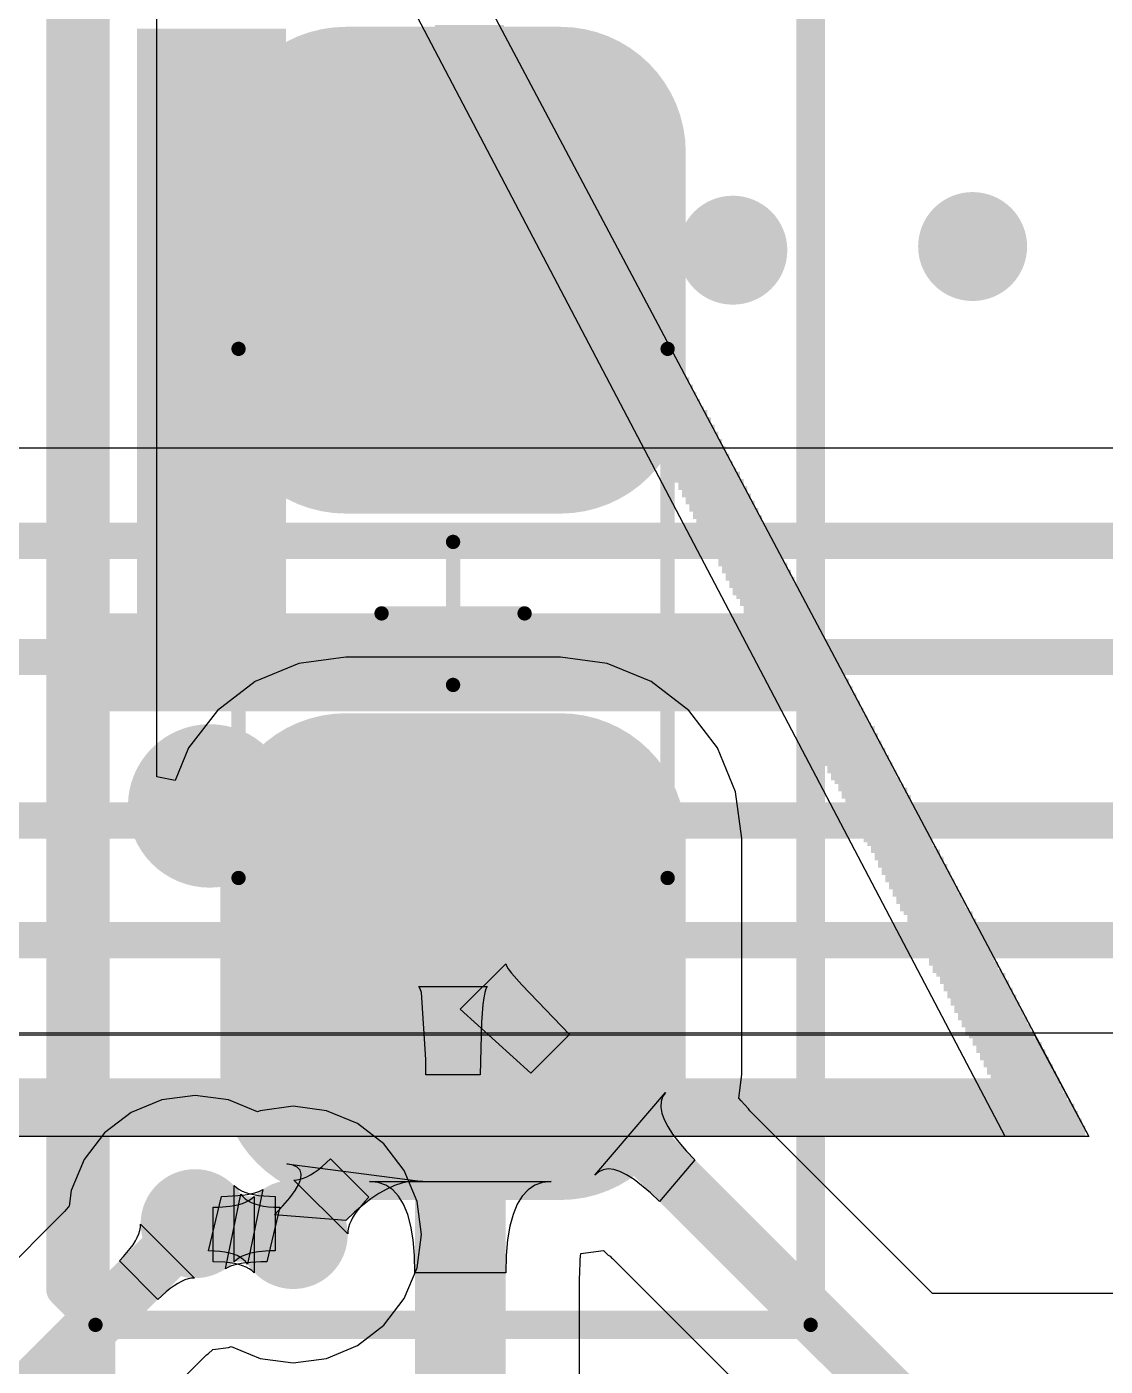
# Model space of a CAD drawing. Extents: x 8 to 204, y 9 to 177.
# Drawn here: x 62.7 to 70.24, y 28.85 to 38.21 of the extents above; entities that cross this region are included whole.
import ezdxf

# ---------------------------------------------------------------- set-up
doc = ezdxf.new("R2010")
doc.units = 0
doc.layers.get('0').update_dxf_attribs({"linetype": 'CONTINUOUS'})
for name, color, linetype in [('BOTTOMLAYER', 5, 'CONTINUOUS'), ('BOTTOMOVERLAY', 54, 'CONTINUOUS'), ('MECHANICAL13', 56, 'CONTINUOUS'), ('MECHANICAL15', 56, 'CONTINUOUS'), ('MULTILAYER', 9, 'CONTINUOUS'), ('TOPLAYER', 1, 'CONTINUOUS'), ('TOPOVERLAY', 2, 'CONTINUOUS'), ('TOPPASTE', 8, 'CONTINUOUS'), ('TOPSOLDER', 216, 'CONTINUOUS'), ('VIAHOLELAYER', 16, 'CONTINUOUS')]:
    doc.layers.add(name, color=color, linetype=linetype)

# ---------------------------------------------------------------- blocks, each defined once
blk = doc.blocks.new('CASE_B_212')
at = {"layer": 'MECHANICAL13', "const_width": 0.1}
for points in [[(-1.85, 1.5), (1.85, 1.5)], [(-1.85, 1.5), (-1.85, -1.5)], [(1.85, 1.5), (1.85, -1.5)], [(-1.85, -1.5), (1.85, -1.5)]]:
    blk.add_lwpolyline(points, dxfattribs=at)
at = {"layer": 'MECHANICAL13', "const_width": 0.05}
for points in [[(-1.875, 1.5, 1), (-1.825, 1.5, 1)], [(-1.875, 1.5, 1), (-1.825, 1.5, 1)], [(1.825, 1.5, 1), (1.875, 1.5, 1)], [(1.825, 1.5, 1), (1.875, 1.5, 1)], [(-1.875, -1.5, 1), (-1.825, -1.5, 1)], [(-1.875, -1.5, 1), (-1.825, -1.5, 1)], [(1.825, -1.5, 1), (1.875, -1.5, 1)], [(1.825, -1.5, 1), (1.875, -1.5, 1)]]:
    blk.add_lwpolyline(points, format="xyb", close=True, dxfattribs=at)
at = {"layer": 'MECHANICAL13'}
blk.add_solid([(-1.85, -1.5), (-1.3524, -1.5), (-1.85, 1.5), (-1.3524, 1.5)], dxfattribs=at)
at = {"layer": 'MECHANICAL15', "const_width": 0.1}
for points in [[(-4.975, 2.5), (4.975, 2.5)], [(-4.975, 2.5), (-4.975, -2.5)], [(0, 0.5), (0, -0.5)], [(-0.5, 0), (0.5, 0)], [(-4.975, -2.5), (4.975, -2.5)]]:
    blk.add_lwpolyline(points, dxfattribs=at)
at = {"layer": 'MECHANICAL15', "const_width": 0.05}
for points in [[(-5, 2.5, 1), (-4.95, 2.5, 1)], [(-5, 2.5, 1), (-4.95, 2.5, 1)], [(-0.025, 0.5, 1), (0.025, 0.5, 1)], [(-0.525, 0, 1), (-0.475, 0, 1)], [(0.475, 0, 1), (0.525, 0, 1)], [(-0.025, -0.5, 1), (0.025, -0.5, 1)], [(-5, -2.5, 1), (-4.95, -2.5, 1)], [(-5, -2.5, 1), (-4.95, -2.5, 1)]]:
    blk.add_lwpolyline(points, format="xyb", close=True, dxfattribs=at)
at = {"layer": 'TOPLAYER', "const_width": 0.75}
for points in [[(-3.6, 0.75, 1), (-2.85, 0.75, 1)], [(-1.95, 0.75, 1), (-1.2, 0.75, 1)], [(1.2, 0.75, 1), (1.95, 0.75, 1)], [(2.85, 0.75, 1), (3.6, 0.75, 1)], [(-3.6, -0.75, 1), (-2.85, -0.75, 1)], [(-1.95, -0.75, 1), (-1.2, -0.75, 1)], [(1.2, -0.75, 1), (1.95, -0.75, 1)], [(2.85, -0.75, 1), (3.6, -0.75, 1)]]:
    blk.add_lwpolyline(points, format="xyb", close=True, dxfattribs=at)
at = {"layer": 'TOPLAYER'}
for points in [[(-1.575, -1.5), (-1.575, 1.5), (-3.225, -1.5), (-3.225, 1.5)], [(3.225, -1.5), (3.225, 1.5), (1.575, -1.5), (1.575, 1.5)], [(-0.825, -0.75), (-0.825, 0.75), (-3.975, -0.75), (-3.975, 0.75)], [(3.975, -0.75), (3.975, 0.75), (0.825, -0.75), (0.825, 0.75)]]:
    blk.add_solid(points, dxfattribs=at)
at = {"layer": 'TOPOVERLAY', "const_width": 0.2}
for points in [[(-4.975, 2.5), (-4.975, -2.5)], [(-4.975, 2.5), (4.975, 2.5)], [(-4.975, -2.5), (4.975, -2.5)]]:
    blk.add_lwpolyline(points, dxfattribs=at)
at = {"layer": 'TOPOVERLAY', "const_width": 0.1}
for points in [[(-5.025, 2.5, 1), (-4.925, 2.5, 1)], [(-5.025, 2.5, 1), (-4.925, 2.5, 1)], [(-5.025, -2.5, 1), (-4.925, -2.5, 1)], [(-5.025, -2.5, 1), (-4.925, -2.5, 1)]]:
    blk.add_lwpolyline(points, format="xyb", close=True, dxfattribs=at)
at = {"layer": 'TOPOVERLAY'}
blk.add_solid([(-0.6858, -2.5), (0, -2.5), (-0.6858, 2.5), (0, 2.5)], dxfattribs=at)
at = {"layer": 'TOPPASTE', "const_width": 0.75}
for points in [[(-3.6, 0.75, 1), (-2.85, 0.75, 1)], [(-1.95, 0.75, 1), (-1.2, 0.75, 1)], [(1.2, 0.75, 1), (1.95, 0.75, 1)], [(2.85, 0.75, 1), (3.6, 0.75, 1)], [(-3.6, -0.75, 1), (-2.85, -0.75, 1)], [(-1.95, -0.75, 1), (-1.2, -0.75, 1)], [(1.2, -0.75, 1), (1.95, -0.75, 1)], [(2.85, -0.75, 1), (3.6, -0.75, 1)]]:
    blk.add_lwpolyline(points, format="xyb", close=True, dxfattribs=at)
at = {"layer": 'TOPPASTE'}
for points in [[(-1.575, -1.5), (-1.575, 1.5), (-3.225, -1.5), (-3.225, 1.5)], [(3.225, -1.5), (3.225, 1.5), (1.575, -1.5), (1.575, 1.5)], [(-0.825, -0.75), (-0.825, 0.75), (-3.975, -0.75), (-3.975, 0.75)], [(3.975, -0.75), (3.975, 0.75), (0.825, -0.75), (0.825, 0.75)]]:
    blk.add_solid(points, dxfattribs=at)
at = {"layer": 'TOPSOLDER', "const_width": 0.877}
for points in [[(-3.6635, 0.75, 1), (-2.7865, 0.75, 1)], [(-2.0135, 0.75, 1), (-1.1365, 0.75, 1)], [(1.1365, 0.75, 1), (2.0135, 0.75, 1)], [(2.7865, 0.75, 1), (3.6635, 0.75, 1)], [(-3.6635, -0.75, 1), (-2.7865, -0.75, 1)], [(-2.0135, -0.75, 1), (-1.1365, -0.75, 1)], [(1.1365, -0.75, 1), (2.0135, -0.75, 1)], [(2.7865, -0.75, 1), (3.6635, -0.75, 1)]]:
    blk.add_lwpolyline(points, format="xyb", close=True, dxfattribs=at)
at = {"layer": 'TOPSOLDER'}
for points in [[(-1.575, -1.627), (-1.575, 1.627), (-3.225, -1.627), (-3.225, 1.627)], [(3.225, -1.627), (3.225, 1.627), (1.575, -1.627), (1.575, 1.627)], [(-0.698, -0.75), (-0.698, 0.75), (-4.102, -0.75), (-4.102, 0.75)], [(4.102, -0.75), (4.102, 0.75), (0.698, -0.75), (0.698, 0.75)]]:
    blk.add_solid(points, dxfattribs=at)
blk = doc.blocks.new('LEIA_DOCUMENTACAO_B_224')
at = {"layer": 'BOTTOMOVERLAY'}
for p, q in [((-0.0254, -7.5184), (-6.1976, 4.1148)), ((-6.1976, 4.1148), (-5.6134, 4.1148)), ((-5.8166, 3.4036), (-6.1976, 4.1148)), ((-6.1976, 4.1148), (6.1468, 4.1148)), ((-5.6134, 4.1148), (-0.0254, -6.5278)), ((5.7658, 3.4036), (-5.8166, 3.4036))]:
    blk.add_line(p, q, dxfattribs=at)
for points, const_width in [([(0.2032, 1.8034, 1), (-0.3048, 1.8034, 1)], 0.635), ([(-0.4636, 1.8034, 1), (-0.1461, 1.8034, 1)], 0.3175), ([(0.0445, 1.8034, 1), (0.3619, 1.8034, 1)], 0.3175)]:
    blk.add_lwpolyline(points, format="xyb", close=True, dxfattribs=dict(at, const_width=const_width))
for points in [[(-6.1722, 4.0894), (5.9944, 4.0894), (-6.1722, 4.1148), (5.9944, 4.1148)], [(-6.1722, 4.064), (5.969, 4.064), (-6.1722, 4.0894), (5.969, 4.0894)], [(-6.1722, 4.0386), (5.969, 4.0386), (-6.1722, 4.064), (5.969, 4.064)], [(-6.1468, 4.0132), (5.9436, 4.0132), (-6.1468, 4.0386), (5.9436, 4.0386)], [(-6.1468, 3.9878), (5.9436, 3.9878), (-6.1468, 4.0132), (5.9436, 4.0132)], [(-6.1214, 3.9624), (5.9182, 3.9624), (-6.1214, 3.9878), (5.9182, 3.9878)], [(-6.1214, 3.937), (5.9182, 3.937), (-6.1214, 3.9624), (5.9182, 3.9624)], [(-6.096, 3.9116), (5.8928, 3.9116), (-6.096, 3.937), (5.8928, 3.937)], [(-6.096, 3.8862), (5.8928, 3.8862), (-6.096, 3.9116), (5.8928, 3.9116)], [(-6.0706, 3.8608), (5.8674, 3.8608), (-6.0706, 3.8862), (5.8674, 3.8862)], [(-6.0452, 3.8354), (5.8674, 3.8354), (-6.0452, 3.8608), (5.8674, 3.8608)], [(-6.0452, 3.81), (5.842, 3.81), (-6.0452, 3.8354), (5.842, 3.8354)], [(-6.0198, 3.7846), (5.842, 3.7846), (-6.0198, 3.81), (5.842, 3.81)], [(-6.0198, 3.7592), (5.8166, 3.7592), (-6.0198, 3.7846), (5.8166, 3.7846)], [(-5.9944, 3.7338), (5.8166, 3.7338), (-5.9944, 3.7592), (5.8166, 3.7592)], [(-5.9944, 3.7084), (5.7912, 3.7084), (-5.9944, 3.7338), (5.7912, 3.7338)], [(-5.969, 3.683), (-5.5118, 3.683), (-5.969, 3.7084), (-5.5118, 3.7084)], [(-5.969, 3.6576), (-5.4864, 3.6576), (-5.969, 3.683), (-5.4864, 3.683)], [(-5.9436, 3.6322), (-5.4864, 3.6322), (-5.9436, 3.6576), (-5.4864, 3.6576)], [(-5.9436, 3.6068), (-5.461, 3.6068), (-5.9436, 3.6322), (-5.461, 3.6322)], [(-5.9182, 3.5814), (-5.461, 3.5814), (-5.9182, 3.6068), (-5.461, 3.6068)], [(-5.9182, 3.556), (-5.4356, 3.556), (-5.9182, 3.5814), (-5.4356, 3.5814)], [(-5.8928, 3.5306), (-5.4356, 3.5306), (-5.8928, 3.556), (-5.4356, 3.556)], [(-5.8928, 3.5052), (-5.4102, 3.5052), (-5.8928, 3.5306), (-5.4102, 3.5306)], [(-5.8674, 3.4798), (-5.4102, 3.4798), (-5.8674, 3.5052), (-5.4102, 3.5052)], [(-5.8674, 3.4544), (-5.3848, 3.4544), (-5.8674, 3.4798), (-5.3848, 3.4798)], [(-5.842, 3.429), (-5.3848, 3.429), (-5.842, 3.4544), (-5.3848, 3.4544)], [(-5.8166, 3.4036), (-5.3594, 3.4036), (-5.8166, 3.429), (-5.3594, 3.429)], [(-5.8166, 3.3782), (-5.334, 3.3782), (-5.8166, 3.4036), (-5.334, 3.4036)], [(-5.7912, 3.3528), (-5.334, 3.3528), (-5.7912, 3.3782), (-5.334, 3.3782)], [(-5.7912, 3.3274), (-5.3086, 3.3274), (-5.7912, 3.3528), (-5.3086, 3.3528)], [(-5.7658, 3.302), (-5.3086, 3.302), (-5.7658, 3.3274), (-5.3086, 3.3274)], [(-5.7658, 3.2766), (-5.2832, 3.2766), (-5.7658, 3.302), (-5.2832, 3.302)], [(-5.7404, 3.2512), (-5.2832, 3.2512), (-5.7404, 3.2766), (-5.2832, 3.2766)], [(-5.7404, 3.2258), (-5.2578, 3.2258), (-5.7404, 3.2512), (-5.2578, 3.2512)], [(-5.715, 3.2004), (-5.2578, 3.2004), (-5.715, 3.2258), (-5.2578, 3.2258)], [(-5.715, 3.175), (-5.2324, 3.175), (-5.715, 3.2004), (-5.2324, 3.2004)], [(-5.6896, 3.1496), (-5.2324, 3.1496), (-5.6896, 3.175), (-5.2324, 3.175)], [(-5.6896, 3.1242), (-5.207, 3.1242), (-5.6896, 3.1496), (-5.207, 3.1496)], [(-5.6642, 3.0988), (-5.207, 3.0988), (-5.6642, 3.1242), (-5.207, 3.1242)], [(-5.6642, 3.0734), (-5.1816, 3.0734), (-5.6642, 3.0988), (-5.1816, 3.0988)], [(-5.6388, 3.048), (-5.1816, 3.048), (-5.6388, 3.0734), (-5.1816, 3.0734)], [(-5.6388, 3.0226), (-5.1562, 3.0226), (-5.6388, 3.048), (-5.1562, 3.048)], [(-5.6134, 2.9972), (-5.1562, 2.9972), (-5.6134, 3.0226), (-5.1562, 3.0226)], [(-5.6134, 2.9718), (-5.1308, 2.9718), (-5.6134, 2.9972), (-5.1308, 2.9972)], [(-5.588, 2.9464), (-5.1054, 2.9464), (-5.588, 2.9718), (-5.1054, 2.9718)], [(-5.5626, 2.921), (-5.1054, 2.921), (-5.5626, 2.9464), (-5.1054, 2.9464)], [(-5.5626, 2.8956), (-5.08, 2.8956), (-5.5626, 2.921), (-5.08, 2.921)], [(-5.5372, 2.8702), (-5.08, 2.8702), (-5.5372, 2.8956), (-5.08, 2.8956)], [(-5.5372, 2.8448), (-5.0546, 2.8448), (-5.5372, 2.8702), (-5.0546, 2.8702)], [(-5.5118, 2.8194), (-5.0546, 2.8194), (-5.5118, 2.8448), (-5.0546, 2.8448)], [(-5.5118, 2.794), (-5.0292, 2.794), (-5.5118, 2.8194), (-5.0292, 2.8194)], [(-5.4864, 2.7686), (-5.0292, 2.7686), (-5.4864, 2.794), (-5.0292, 2.794)], [(-5.4864, 2.7432), (-5.0038, 2.7432), (-5.4864, 2.7686), (-5.0038, 2.7686)], [(-5.461, 2.7178), (-5.0038, 2.7178), (-5.461, 2.7432), (-5.0038, 2.7432)], [(-5.461, 2.6924), (-4.9784, 2.6924), (-5.461, 2.7178), (-4.9784, 2.7178)], [(-5.4356, 2.667), (-4.9784, 2.667), (-5.4356, 2.6924), (-4.9784, 2.6924)], [(-5.4356, 2.6416), (-4.953, 2.6416), (-5.4356, 2.667), (-4.953, 2.667)], [(-5.4102, 2.6162), (-4.953, 2.6162), (-5.4102, 2.6416), (-4.953, 2.6416)], [(-5.4102, 2.5908), (-4.9276, 2.5908), (-5.4102, 2.6162), (-4.9276, 2.6162)], [(-5.3848, 2.5654), (-4.9276, 2.5654), (-5.3848, 2.5908), (-4.9276, 2.5908)], [(-5.3848, 2.54), (-4.9022, 2.54), (-5.3848, 2.5654), (-4.9022, 2.5654)], [(-5.3594, 2.5146), (-4.8768, 2.5146), (-5.3594, 2.54), (-4.8768, 2.54)], [(-5.334, 2.4892), (-4.8768, 2.4892), (-5.334, 2.5146), (-4.8768, 2.5146)], [(-5.334, 2.4638), (-4.8514, 2.4638), (-5.334, 2.4892), (-4.8514, 2.4892)], [(-5.3086, 2.4384), (-4.8514, 2.4384), (-5.3086, 2.4638), (-4.8514, 2.4638)], [(-5.3086, 2.413), (-4.826, 2.413), (-5.3086, 2.4384), (-4.826, 2.4384)], [(-5.2832, 2.3876), (-4.826, 2.3876), (-5.2832, 2.413), (-4.826, 2.413)], [(-5.2832, 2.3622), (-4.8006, 2.3622), (-5.2832, 2.3876), (-4.8006, 2.3876)], [(-5.2578, 2.3368), (-4.8006, 2.3368), (-5.2578, 2.3622), (-4.8006, 2.3622)], [(-5.2578, 2.3114), (-4.7752, 2.3114), (-5.2578, 2.3368), (-4.7752, 2.3368)], [(-5.2324, 2.286), (-4.7752, 2.286), (-5.2324, 2.3114), (-4.7752, 2.3114)], [(-5.2324, 2.2606), (-4.7498, 2.2606), (-5.2324, 2.286), (-4.7498, 2.286)], [(-5.207, 2.2352), (-4.7498, 2.2352), (-5.207, 2.2606), (-4.7498, 2.2606)], [(-5.207, 2.2098), (-4.7244, 2.2098), (-5.207, 2.2352), (-4.7244, 2.2352)], [(-5.1816, 2.1844), (-4.7244, 2.1844), (-5.1816, 2.2098), (-4.7244, 2.2098)], [(-5.1816, 2.159), (-4.699, 2.159), (-5.1816, 2.1844), (-4.699, 2.1844)], [(-5.1562, 2.1336), (-4.699, 2.1336), (-5.1562, 2.159), (-4.699, 2.159)], [(-5.1562, 2.1082), (-4.6736, 2.1082), (-5.1562, 2.1336), (-4.6736, 2.1336)], [(-5.1308, 2.0828), (-4.6736, 2.0828), (-5.1308, 2.1082), (-4.6736, 2.1082)], [(-5.1054, 2.0574), (-4.6482, 2.0574), (-5.1054, 2.0828), (-4.6482, 2.0828)], [(-5.1054, 2.032), (-4.6228, 2.032), (-5.1054, 2.0574), (-4.6228, 2.0574)], [(-5.08, 2.0066), (-4.6228, 2.0066), (-5.08, 2.032), (-4.6228, 2.032)], [(-5.08, 1.9812), (-4.5974, 1.9812), (-5.08, 2.0066), (-4.5974, 2.0066)], [(-5.0546, 1.9558), (-4.5974, 1.9558), (-5.0546, 1.9812), (-4.5974, 1.9812)], [(-5.0546, 1.9304), (-4.572, 1.9304), (-5.0546, 1.9558), (-4.572, 1.9558)], [(-5.0292, 1.905), (-4.572, 1.905), (-5.0292, 1.9304), (-4.572, 1.9304)], [(-5.0292, 1.8796), (-4.5466, 1.8796), (-5.0292, 1.905), (-4.5466, 1.905)], [(-5.0038, 1.8542), (-4.5466, 1.8542), (-5.0038, 1.8796), (-4.5466, 1.8796)], [(-5.0038, 1.8288), (-4.5212, 1.8288), (-5.0038, 1.8542), (-4.5212, 1.8542)], [(-4.9784, 1.8034), (-4.5212, 1.8034), (-4.9784, 1.8288), (-4.5212, 1.8288)], [(-4.9784, 1.778), (-4.4958, 1.778), (-4.9784, 1.8034), (-4.4958, 1.8034)], [(-4.953, 1.7526), (-4.4958, 1.7526), (-4.953, 1.778), (-4.4958, 1.778)], [(-4.953, 1.7272), (-4.4704, 1.7272), (-4.953, 1.7526), (-4.4704, 1.7526)], [(-4.9276, 1.7018), (-4.4704, 1.7018), (-4.9276, 1.7272), (-4.4704, 1.7272)], [(-4.9276, 1.6764), (-4.445, 1.6764), (-4.9276, 1.7018), (-4.445, 1.7018)], [(-4.9022, 1.651), (-4.445, 1.651), (-4.9022, 1.6764), (-4.445, 1.6764)], [(-4.8768, 1.6256), (-4.4196, 1.6256), (-4.8768, 1.651), (-4.4196, 1.651)], [(-4.8768, 1.6002), (-4.3942, 1.6002), (-4.8768, 1.6256), (-4.3942, 1.6256)], [(-4.8514, 1.5748), (-4.3942, 1.5748), (-4.8514, 1.6002), (-4.3942, 1.6002)], [(-4.8514, 1.5494), (-4.3688, 1.5494), (-4.8514, 1.5748), (-4.3688, 1.5748)], [(-4.826, 1.524), (-4.3688, 1.524), (-4.826, 1.5494), (-4.3688, 1.5494)], [(-4.826, 1.4986), (-4.3434, 1.4986), (-4.826, 1.524), (-4.3434, 1.524)], [(-4.8006, 1.4732), (-4.3434, 1.4732), (-4.8006, 1.4986), (-4.3434, 1.4986)], [(-4.8006, 1.4478), (-4.318, 1.4478), (-4.8006, 1.4732), (-4.318, 1.4732)], [(-4.7752, 1.4224), (-4.318, 1.4224), (-4.7752, 1.4478), (-4.318, 1.4478)], [(-4.7752, 1.397), (-4.2926, 1.397), (-4.7752, 1.4224), (-4.2926, 1.4224)], [(-4.7498, 1.3716), (-4.2926, 1.3716), (-4.7498, 1.397), (-4.2926, 1.397)], [(-4.7498, 1.3462), (-4.2672, 1.3462), (-4.7498, 1.3716), (-4.2672, 1.3716)], [(-4.7244, 1.3208), (-4.2672, 1.3208), (-4.7244, 1.3462), (-4.2672, 1.3462)], [(-4.7244, 1.2954), (-4.2418, 1.2954), (-4.7244, 1.3208), (-4.2418, 1.3208)], [(-4.699, 1.27), (-4.2418, 1.27), (-4.699, 1.2954), (-4.2418, 1.2954)], [(-4.699, 1.2446), (-4.2164, 1.2446), (-4.699, 1.27), (-4.2164, 1.27)], [(-4.6736, 1.2192), (-4.2164, 1.2192), (-4.6736, 1.2446), (-4.2164, 1.2446)], [(-4.6482, 1.1938), (-4.191, 1.1938), (-4.6482, 1.2192), (-4.191, 1.2192)], [(-4.6482, 1.1684), (-4.1656, 1.1684), (-4.6482, 1.1938), (-4.1656, 1.1938)], [(-4.6228, 1.143), (-4.1656, 1.143), (-4.6228, 1.1684), (-4.1656, 1.1684)], [(-4.6228, 1.1176), (-4.1402, 1.1176), (-4.6228, 1.143), (-4.1402, 1.143)], [(-4.5974, 1.0922), (-4.1402, 1.0922), (-4.5974, 1.1176), (-4.1402, 1.1176)], [(-4.5974, 1.0668), (-4.1148, 1.0668), (-4.5974, 1.0922), (-4.1148, 1.0922)], [(-4.572, 1.0414), (-4.1148, 1.0414), (-4.572, 1.0668), (-4.1148, 1.0668)], [(-4.572, 1.016), (-4.0894, 1.016), (-4.572, 1.0414), (-4.0894, 1.0414)], [(-4.5466, 0.9906), (-4.0894, 0.9906), (-4.5466, 1.016), (-4.0894, 1.016)], [(-4.5466, 0.9652), (-4.064, 0.9652), (-4.5466, 0.9906), (-4.064, 0.9906)], [(-4.5212, 0.9398), (-4.064, 0.9398), (-4.5212, 0.9652), (-4.064, 0.9652)], [(-4.5212, 0.9144), (-4.0386, 0.9144), (-4.5212, 0.9398), (-4.0386, 0.9398)], [(-4.4958, 0.889), (-4.0386, 0.889), (-4.4958, 0.9144), (-4.0386, 0.9144)], [(-4.4958, 0.8636), (-4.0132, 0.8636), (-4.4958, 0.889), (-4.0132, 0.889)], [(-4.4704, 0.8382), (-4.0132, 0.8382), (-4.4704, 0.8636), (-4.0132, 0.8636)], [(-4.4704, 0.8128), (-3.9878, 0.8128), (-4.4704, 0.8382), (-3.9878, 0.8382)], [(-4.445, 0.7874), (-3.9878, 0.7874), (-4.445, 0.8128), (-3.9878, 0.8128)], [(-4.445, 0.762), (-3.9624, 0.762), (-4.445, 0.7874), (-3.9624, 0.7874)], [(-4.4196, 0.7366), (-3.937, 0.7366), (-4.4196, 0.762), (-3.937, 0.762)], [(-4.3942, 0.7112), (-3.937, 0.7112), (-4.3942, 0.7366), (-3.937, 0.7366)], [(-4.3942, 0.6858), (-3.9116, 0.6858), (-4.3942, 0.7112), (-3.9116, 0.7112)], [(-4.3688, 0.6604), (-3.9116, 0.6604), (-4.3688, 0.6858), (-3.9116, 0.6858)], [(-4.3688, 0.635), (-3.8862, 0.635), (-4.3688, 0.6604), (-3.8862, 0.6604)], [(-4.3434, 0.6096), (-3.8862, 0.6096), (-4.3434, 0.635), (-3.8862, 0.635)], [(-4.3434, 0.5842), (-3.8608, 0.5842), (-4.3434, 0.6096), (-3.8608, 0.6096)], [(-4.318, 0.5588), (-3.8608, 0.5588), (-4.318, 0.5842), (-3.8608, 0.5842)], [(-0.5842, -3.6322), (0.4572, -3.6322), (-0.5842, 0.635), (0.4572, 0.635)], [(-4.318, 0.5334), (-3.8354, 0.5334), (-4.318, 0.5588), (-3.8354, 0.5588)], [(-4.2926, 0.508), (-3.8354, 0.508), (-4.2926, 0.5334), (-3.8354, 0.5334)], [(-4.2926, 0.4826), (-3.81, 0.4826), (-4.2926, 0.508), (-3.81, 0.508)], [(-4.2672, 0.4572), (-3.81, 0.4572), (-4.2672, 0.4826), (-3.81, 0.4826)], [(-4.2672, 0.4318), (-3.7846, 0.4318), (-4.2672, 0.4572), (-3.7846, 0.4572)], [(-4.2418, 0.4064), (-3.7846, 0.4064), (-4.2418, 0.4318), (-3.7846, 0.4318)], [(-4.2418, 0.381), (-3.7592, 0.381), (-4.2418, 0.4064), (-3.7592, 0.4064)], [(-4.2164, 0.3556), (-3.7592, 0.3556), (-4.2164, 0.381), (-3.7592, 0.381)], [(-4.2164, 0.3302), (-3.7338, 0.3302), (-4.2164, 0.3556), (-3.7338, 0.3556)], [(-4.191, 0.3048), (-3.7084, 0.3048), (-4.191, 0.3302), (-3.7084, 0.3302)], [(-4.1656, 0.2794), (-3.7084, 0.2794), (-4.1656, 0.3048), (-3.7084, 0.3048)], [(-4.1656, 0.254), (-3.683, 0.254), (-4.1656, 0.2794), (-3.683, 0.2794)], [(-4.1402, 0.2286), (-3.683, 0.2286), (-4.1402, 0.254), (-3.683, 0.254)], [(-4.1402, 0.2032), (-3.6576, 0.2032), (-4.1402, 0.2286), (-3.6576, 0.2286)], [(-4.1148, 0.1778), (-3.6576, 0.1778), (-4.1148, 0.2032), (-3.6576, 0.2032)], [(-4.1148, 0.1524), (-3.6322, 0.1524), (-4.1148, 0.1778), (-3.6322, 0.1778)], [(-4.0894, 0.127), (-3.6322, 0.127), (-4.0894, 0.1524), (-3.6322, 0.1524)], [(-4.0894, 0.1016), (-3.6068, 0.1016), (-4.0894, 0.127), (-3.6068, 0.127)], [(-4.064, 0.0762), (-3.6068, 0.0762), (-4.064, 0.1016), (-3.6068, 0.1016)], [(-4.064, 0.0508), (-3.5814, 0.0508), (-4.064, 0.0762), (-3.5814, 0.0762)], [(-4.0386, 0.0254), (-3.5814, 0.0254), (-4.0386, 0.0508), (-3.5814, 0.0508)], [(-4.0386, 0), (-3.556, 0), (-4.0386, 0.0254), (-3.556, 0.0254)], [(-4.0132, -0.0254), (-3.556, -0.0254), (-4.0132, 0), (-3.556, 0)], [(-4.0132, -0.0508), (-3.5306, -0.0508), (-4.0132, -0.0254), (-3.5306, -0.0254)], [(-3.9878, -0.0762), (-3.5306, -0.0762), (-3.9878, -0.0508), (-3.5306, -0.0508)], [(-3.9878, -0.1016), (-3.5052, -0.1016), (-3.9878, -0.0762), (-3.5052, -0.0762)], [(-3.9624, -0.127), (-3.5052, -0.127), (-3.9624, -0.1016), (-3.5052, -0.1016)], [(-3.937, -0.1524), (-3.4798, -0.1524), (-3.937, -0.127), (-3.4798, -0.127)], [(-3.937, -0.1778), (-3.4544, -0.1778), (-3.937, -0.1524), (-3.4544, -0.1524)], [(-3.9116, -0.2032), (-3.4544, -0.2032), (-3.9116, -0.1778), (-3.4544, -0.1778)], [(-3.9116, -0.2286), (-3.429, -0.2286), (-3.9116, -0.2032), (-3.429, -0.2032)], [(-3.8862, -0.254), (-3.429, -0.254), (-3.8862, -0.2286), (-3.429, -0.2286)], [(-3.8862, -0.2794), (-3.4036, -0.2794), (-3.8862, -0.254), (-3.4036, -0.254)], [(-3.8608, -0.3048), (-3.4036, -0.3048), (-3.8608, -0.2794), (-3.4036, -0.2794)], [(-3.8608, -0.3302), (-3.3782, -0.3302), (-3.8608, -0.3048), (-3.3782, -0.3048)], [(-3.8354, -0.3556), (-3.3782, -0.3556), (-3.8354, -0.3302), (-3.3782, -0.3302)], [(-3.8354, -0.381), (-3.3528, -0.381), (-3.8354, -0.3556), (-3.3528, -0.3556)], [(-3.81, -0.4064), (-3.3528, -0.4064), (-3.81, -0.381), (-3.3528, -0.381)], [(-3.81, -0.4318), (-3.3274, -0.4318), (-3.81, -0.4064), (-3.3274, -0.4064)], [(-3.7846, -0.4572), (-3.3274, -0.4572), (-3.7846, -0.4318), (-3.3274, -0.4318)], [(-3.7846, -0.4826), (-3.302, -0.4826), (-3.7846, -0.4572), (-3.302, -0.4572)], [(-3.7592, -0.508), (-3.302, -0.508), (-3.7592, -0.4826), (-3.302, -0.4826)], [(-3.7592, -0.5334), (-3.2766, -0.5334), (-3.7592, -0.508), (-3.2766, -0.508)], [(-3.7338, -0.5588), (-3.2766, -0.5588), (-3.7338, -0.5334), (-3.2766, -0.5334)], [(-3.7084, -0.5842), (-3.2512, -0.5842), (-3.7084, -0.5588), (-3.2512, -0.5588)], [(-3.7084, -0.6096), (-3.2258, -0.6096), (-3.7084, -0.5842), (-3.2258, -0.5842)], [(-3.683, -0.635), (-3.2258, -0.635), (-3.683, -0.6096), (-3.2258, -0.6096)], [(-3.683, -0.6604), (-3.2004, -0.6604), (-3.683, -0.635), (-3.2004, -0.635)], [(-3.6576, -0.6858), (-3.2004, -0.6858), (-3.6576, -0.6604), (-3.2004, -0.6604)], [(-3.6576, -0.7112), (-3.175, -0.7112), (-3.6576, -0.6858), (-3.175, -0.6858)], [(-3.6322, -0.7366), (-3.175, -0.7366), (-3.6322, -0.7112), (-3.175, -0.7112)], [(-3.6322, -0.762), (-3.1496, -0.762), (-3.6322, -0.7366), (-3.1496, -0.7366)], [(-3.6068, -0.7874), (-3.1496, -0.7874), (-3.6068, -0.762), (-3.1496, -0.762)], [(-3.6068, -0.8128), (-3.1242, -0.8128), (-3.6068, -0.7874), (-3.1242, -0.7874)], [(-3.5814, -0.8382), (-3.1242, -0.8382), (-3.5814, -0.8128), (-3.1242, -0.8128)], [(-3.5814, -0.8636), (-3.0988, -0.8636), (-3.5814, -0.8382), (-3.0988, -0.8382)], [(-3.556, -0.889), (-3.0988, -0.889), (-3.556, -0.8636), (-3.0988, -0.8636)], [(-3.556, -0.9144), (-3.0734, -0.9144), (-3.556, -0.889), (-3.0734, -0.889)], [(-3.5306, -0.9398), (-3.0734, -0.9398), (-3.5306, -0.9144), (-3.0734, -0.9144)], [(-3.5306, -0.9652), (-3.048, -0.9652), (-3.5306, -0.9398), (-3.048, -0.9398)], [(-3.5052, -0.9906), (-3.048, -0.9906), (-3.5052, -0.9652), (-3.048, -0.9652)], [(-3.4798, -1.016), (-3.0226, -1.016), (-3.4798, -0.9906), (-3.0226, -0.9906)], [(-3.4798, -1.0414), (-2.9972, -1.0414), (-3.4798, -1.016), (-2.9972, -1.016)], [(-3.4544, -1.0668), (-2.9972, -1.0668), (-3.4544, -1.0414), (-2.9972, -1.0414)], [(-3.4544, -1.0922), (-2.9718, -1.0922), (-3.4544, -1.0668), (-2.9718, -1.0668)], [(-3.429, -1.1176), (-2.9718, -1.1176), (-3.429, -1.0922), (-2.9718, -1.0922)], [(-3.429, -1.143), (-2.9464, -1.143), (-3.429, -1.1176), (-2.9464, -1.1176)], [(-3.4036, -1.1684), (-2.9464, -1.1684), (-3.4036, -1.143), (-2.9464, -1.143)], [(-3.4036, -1.1938), (-2.921, -1.1938), (-3.4036, -1.1684), (-2.921, -1.1684)], [(-3.3782, -1.2192), (-2.921, -1.2192), (-3.3782, -1.1938), (-2.921, -1.1938)], [(-3.3782, -1.2446), (-2.8956, -1.2446), (-3.3782, -1.2192), (-2.8956, -1.2192)], [(-3.3528, -1.27), (-2.8956, -1.27), (-3.3528, -1.2446), (-2.8956, -1.2446)], [(-3.3528, -1.2954), (-2.8702, -1.2954), (-3.3528, -1.27), (-2.8702, -1.27)], [(-3.3274, -1.3208), (-2.8702, -1.3208), (-3.3274, -1.2954), (-2.8702, -1.2954)], [(-3.3274, -1.3462), (-2.8448, -1.3462), (-3.3274, -1.3208), (-2.8448, -1.3208)], [(-3.302, -1.3716), (-2.8448, -1.3716), (-3.302, -1.3462), (-2.8448, -1.3462)], [(-3.302, -1.397), (-2.8194, -1.397), (-3.302, -1.3716), (-2.8194, -1.3716)], [(-3.2766, -1.4224), (-2.8194, -1.4224), (-3.2766, -1.397), (-2.8194, -1.397)], [(-3.2766, -1.4478), (-2.794, -1.4478), (-3.2766, -1.4224), (-2.794, -1.4224)], [(-3.2512, -1.4732), (-2.7686, -1.4732), (-3.2512, -1.4478), (-2.7686, -1.4478)], [(-3.2258, -1.4986), (-2.7686, -1.4986), (-3.2258, -1.4732), (-2.7686, -1.4732)], [(-3.2258, -1.524), (-2.7432, -1.524), (-3.2258, -1.4986), (-2.7432, -1.4986)], [(-3.2004, -1.5494), (-2.7432, -1.5494), (-3.2004, -1.524), (-2.7432, -1.524)], [(-3.2004, -1.5748), (-2.7178, -1.5748), (-3.2004, -1.5494), (-2.7178, -1.5494)], [(-3.175, -1.6002), (-2.7178, -1.6002), (-3.175, -1.5748), (-2.7178, -1.5748)], [(-3.175, -1.6256), (-2.6924, -1.6256), (-3.175, -1.6002), (-2.6924, -1.6002)], [(-3.1496, -1.651), (-2.6924, -1.651), (-3.1496, -1.6256), (-2.6924, -1.6256)], [(-3.1496, -1.6764), (-2.667, -1.6764), (-3.1496, -1.651), (-2.667, -1.651)], [(-3.1242, -1.7018), (-2.667, -1.7018), (-3.1242, -1.6764), (-2.667, -1.6764)], [(-3.1242, -1.7272), (-2.6416, -1.7272), (-3.1242, -1.7018), (-2.6416, -1.7018)], [(-3.0988, -1.7526), (-2.6416, -1.7526), (-3.0988, -1.7272), (-2.6416, -1.7272)], [(-3.0988, -1.778), (-2.6162, -1.778), (-3.0988, -1.7526), (-2.6162, -1.7526)], [(-3.0734, -1.8034), (-2.6162, -1.8034), (-3.0734, -1.778), (-2.6162, -1.778)], [(-3.0734, -1.8288), (-2.5908, -1.8288), (-3.0734, -1.8034), (-2.5908, -1.8034)], [(-3.048, -1.8542), (-2.5908, -1.8542), (-3.048, -1.8288), (-2.5908, -1.8288)], [(-3.048, -1.8796), (-2.5654, -1.8796), (-3.048, -1.8542), (-2.5654, -1.8542)], [(-3.0226, -1.905), (-2.54, -1.905), (-3.0226, -1.8796), (-2.54, -1.8796)], [(-2.9972, -1.9304), (-2.54, -1.9304), (-2.9972, -1.905), (-2.54, -1.905)], [(-2.9972, -1.9558), (-2.5146, -1.9558), (-2.9972, -1.9304), (-2.5146, -1.9304)], [(-2.9718, -1.9812), (-2.5146, -1.9812), (-2.9718, -1.9558), (-2.5146, -1.9558)], [(-2.9718, -2.0066), (-2.4892, -2.0066), (-2.9718, -1.9812), (-2.4892, -1.9812)], [(-2.9464, -2.032), (-2.4892, -2.032), (-2.9464, -2.0066), (-2.4892, -2.0066)], [(-2.9464, -2.0574), (-2.4638, -2.0574), (-2.9464, -2.032), (-2.4638, -2.032)], [(-2.921, -2.0828), (-2.4638, -2.0828), (-2.921, -2.0574), (-2.4638, -2.0574)], [(-2.921, -2.1082), (-2.4384, -2.1082), (-2.921, -2.0828), (-2.4384, -2.0828)], [(-2.8956, -2.1336), (-2.4384, -2.1336), (-2.8956, -2.1082), (-2.4384, -2.1082)], [(-2.8956, -2.159), (-2.413, -2.159), (-2.8956, -2.1336), (-2.413, -2.1336)], [(-2.8702, -2.1844), (-2.413, -2.1844), (-2.8702, -2.159), (-2.413, -2.159)], [(-2.8702, -2.2098), (-2.3876, -2.2098), (-2.8702, -2.1844), (-2.3876, -2.1844)], [(-2.8448, -2.2352), (-2.3876, -2.2352), (-2.8448, -2.2098), (-2.3876, -2.2098)], [(-2.8448, -2.2606), (-2.3622, -2.2606), (-2.8448, -2.2352), (-2.3622, -2.2352)], [(-2.8194, -2.286), (-2.3622, -2.286), (-2.8194, -2.2606), (-2.3622, -2.2606)], [(-2.8194, -2.3114), (-2.3368, -2.3114), (-2.8194, -2.286), (-2.3368, -2.286)], [(-2.794, -2.3368), (-2.3368, -2.3368), (-2.794, -2.3114), (-2.3368, -2.3114)], [(-2.7686, -2.3622), (-2.3114, -2.3622), (-2.7686, -2.3368), (-2.3114, -2.3368)], [(-2.7686, -2.3876), (-2.286, -2.3876), (-2.7686, -2.3622), (-2.286, -2.3622)], [(-2.7432, -2.413), (-2.286, -2.413), (-2.7432, -2.3876), (-2.286, -2.3876)], [(-2.7432, -2.4384), (-2.2606, -2.4384), (-2.7432, -2.413), (-2.2606, -2.413)], [(-2.7178, -2.4638), (-2.2606, -2.4638), (-2.7178, -2.4384), (-2.2606, -2.4384)], [(-2.7178, -2.4892), (-2.2352, -2.4892), (-2.7178, -2.4638), (-2.2352, -2.4638)], [(-2.6924, -2.5146), (-2.2352, -2.5146), (-2.6924, -2.4892), (-2.2352, -2.4892)], [(-2.6924, -2.54), (-2.2098, -2.54), (-2.6924, -2.5146), (-2.2098, -2.5146)], [(-2.667, -2.5654), (-2.2098, -2.5654), (-2.667, -2.54), (-2.2098, -2.54)], [(-2.667, -2.5908), (-2.1844, -2.5908), (-2.667, -2.5654), (-2.1844, -2.5654)], [(-2.6416, -2.6162), (-2.1844, -2.6162), (-2.6416, -2.5908), (-2.1844, -2.5908)], [(-2.6416, -2.6416), (-2.159, -2.6416), (-2.6416, -2.6162), (-2.159, -2.6162)], [(-2.6162, -2.667), (-2.159, -2.667), (-2.6162, -2.6416), (-2.159, -2.6416)], [(-2.6162, -2.6924), (-2.1336, -2.6924), (-2.6162, -2.667), (-2.1336, -2.667)], [(-2.5908, -2.7178), (-2.1336, -2.7178), (-2.5908, -2.6924), (-2.1336, -2.6924)], [(-2.5908, -2.7432), (-2.1082, -2.7432), (-2.5908, -2.7178), (-2.1082, -2.7178)], [(-2.5654, -2.7686), (-2.1082, -2.7686), (-2.5654, -2.7432), (-2.1082, -2.7432)], [(-2.54, -2.794), (-2.0828, -2.794), (-2.54, -2.7686), (-2.0828, -2.7686)], [(-2.54, -2.8194), (-2.0574, -2.8194), (-2.54, -2.794), (-2.0574, -2.794)], [(-2.5146, -2.8448), (-2.0574, -2.8448), (-2.5146, -2.8194), (-2.0574, -2.8194)], [(-2.5146, -2.8702), (-2.032, -2.8702), (-2.5146, -2.8448), (-2.032, -2.8448)], [(-2.4892, -2.8956), (-2.032, -2.8956), (-2.4892, -2.8702), (-2.032, -2.8702)], [(-2.4892, -2.921), (-2.0066, -2.921), (-2.4892, -2.8956), (-2.0066, -2.8956)], [(-2.4638, -2.9464), (-2.0066, -2.9464), (-2.4638, -2.921), (-2.0066, -2.921)], [(-2.4638, -2.9718), (-1.9812, -2.9718), (-2.4638, -2.9464), (-1.9812, -2.9464)], [(-2.4384, -2.9972), (-1.9812, -2.9972), (-2.4384, -2.9718), (-1.9812, -2.9718)], [(-2.4384, -3.0226), (-1.9558, -3.0226), (-2.4384, -2.9972), (-1.9558, -2.9972)], [(-2.413, -3.048), (-1.9558, -3.048), (-2.413, -3.0226), (-1.9558, -3.0226)], [(-2.413, -3.0734), (-1.9304, -3.0734), (-2.413, -3.048), (-1.9304, -3.048)], [(-2.3876, -3.0988), (-1.9304, -3.0988), (-2.3876, -3.0734), (-1.9304, -3.0734)], [(-2.3876, -3.1242), (-1.905, -3.1242), (-2.3876, -3.0988), (-1.905, -3.0988)], [(-2.3622, -3.1496), (-1.905, -3.1496), (-2.3622, -3.1242), (-1.905, -3.1242)], [(-2.3622, -3.175), (-1.8796, -3.175), (-2.3622, -3.1496), (-1.8796, -3.1496)], [(-2.3368, -3.2004), (-1.8796, -3.2004), (-2.3368, -3.175), (-1.8796, -3.175)], [(-2.3114, -3.2258), (-1.8542, -3.2258), (-2.3114, -3.2004), (-1.8542, -3.2004)], [(-2.3114, -3.2512), (-1.8288, -3.2512), (-2.3114, -3.2258), (-1.8288, -3.2258)], [(-2.286, -3.2766), (-1.8288, -3.2766), (-2.286, -3.2512), (-1.8288, -3.2512)], [(-2.286, -3.302), (-1.8034, -3.302), (-2.286, -3.2766), (-1.8034, -3.2766)], [(-2.2606, -3.3274), (-1.8034, -3.3274), (-2.2606, -3.302), (-1.8034, -3.302)], [(-2.2606, -3.3528), (-1.778, -3.3528), (-2.2606, -3.3274), (-1.778, -3.3274)], [(-2.2352, -3.3782), (-1.778, -3.3782), (-2.2352, -3.3528), (-1.778, -3.3528)], [(-2.2352, -3.4036), (-1.7526, -3.4036), (-2.2352, -3.3782), (-1.7526, -3.3782)], [(-2.2098, -3.429), (-1.7526, -3.429), (-2.2098, -3.4036), (-1.7526, -3.4036)], [(-2.2098, -3.4544), (-1.7272, -3.4544), (-2.2098, -3.429), (-1.7272, -3.429)], [(-2.1844, -3.4798), (-1.7272, -3.4798), (-2.1844, -3.4544), (-1.7272, -3.4544)], [(-2.1844, -3.5052), (-1.7018, -3.5052), (-2.1844, -3.4798), (-1.7018, -3.4798)], [(-2.159, -3.5306), (-1.7018, -3.5306), (-2.159, -3.5052), (-1.7018, -3.5052)], [(-2.159, -3.556), (-1.6764, -3.556), (-2.159, -3.5306), (-1.6764, -3.5306)], [(-2.1336, -3.5814), (-1.6764, -3.5814), (-2.1336, -3.556), (-1.6764, -3.556)], [(-2.1336, -3.6068), (-1.651, -3.6068), (-2.1336, -3.5814), (-1.651, -3.5814)], [(-2.1082, -3.6322), (-1.651, -3.6322), (-2.1082, -3.6068), (-1.651, -3.6068)], [(-2.1082, -3.6576), (-1.6256, -3.6576), (-2.1082, -3.6322), (-1.6256, -3.6322)]]:
    blk.add_solid(points, dxfattribs=at)

msp = doc.modelspace()

# ---------------------------------------------------------------- linework, layer by layer
at = {"layer": 'BOTTOMLAYER'}
for p, q in [((87.7824, 35.2676), (52.9224, 35.2676)), ((62.5685, 31.1788), (76.897, 31.1788)), ((63.881, 30.7417), (63.6489, 30.7111)), ((64.1131, 30.7111), (63.881, 30.7417)), ((63.6489, 30.7111), (63.4327, 30.6215)), ((64.3159, 30.6271), (64.1131, 30.7111)), ((64.3347, 30.6349), (64.3159, 30.6271)), ((64.5668, 30.6655), (64.3347, 30.6349)), ((64.7989, 30.6349), (64.5668, 30.6655)), ((65.0151, 30.5453), (64.7989, 30.6349)), ((63.4327, 30.6215), (63.247, 30.479)), ((65.2008, 30.4028), (65.0151, 30.5453)), ((63.247, 30.479), (63.1045, 30.2933)), ((65.3433, 30.2171), (65.2008, 30.4028)), ((63.1045, 30.2933), (63.0149, 30.0771)), ((65.4329, 30.0009), (65.3433, 30.2171)), ((63.0149, 30.0771), (63.0005, 29.9679)), ((64.1531, 29.5783), (64.1531, 30.1117)), ((64.1531, 30.1117), (64.1694, 30.0972)), ((64.1694, 30.0972), (64.1884, 30.0843)), ((64.1884, 30.0843), (64.2102, 30.0728)), ((64.2102, 30.0728), (64.2348, 30.0629)), ((64.3535, 30.0845), (64.2469, 29.5619)), ((64.2972, 30.0595), (64.3188, 30.0669)), ((64.3188, 30.0669), (64.3376, 30.0752)), ((64.3376, 30.0752), (64.3535, 30.0845)), ((63.9747, 29.6545), (64.0661, 30.0355)), ((64.0661, 30.0355), (64.1077, 30.036)), ((64.1077, 30.036), (64.2152, 30.0433)), ((64.2152, 30.0433), (64.2454, 30.0478)), ((64.2348, 30.0629), (64.2621, 30.0545)), ((64.2454, 30.0478), (64.2972, 30.0595)), ((64.2621, 30.0545), (64.2921, 30.0477)), ((64.2921, 30.0477), (64.3248, 30.0424)), ((64.3248, 30.0424), (64.3603, 30.0385)), ((64.3603, 30.0385), (64.4396, 30.0355)), ((64.4396, 30.0355), (64.4396, 29.6545)), ((65.4635, 29.7688), (65.4329, 30.0009)), ((62.9686, 29.929), (62.2684, 29.2287)), ((62.9784, 29.9441), (62.9686, 29.929)), ((62.9953, 29.9617), (62.9784, 29.9441)), ((63.0005, 29.9679), (62.9953, 29.9617)), ((63.4871, 29.7733), (63.4944, 29.7968)), ((63.4944, 29.7968), (63.4987, 29.8194)), ((63.4987, 29.8194), (63.5, 29.8412)), ((63.5, 29.8412), (63.8772, 29.464)), ((63.4276, 29.6707), (63.447, 29.6977)), ((63.447, 29.6977), (63.4634, 29.7237)), ((63.4634, 29.7237), (63.4767, 29.7489)), ((63.4767, 29.7489), (63.4871, 29.7733)), ((65.4329, 29.5367), (65.4635, 29.7688)), ((63.3513, 29.5847), (63.3798, 29.6143)), ((63.3798, 29.6143), (63.4276, 29.6707)), ((64.0157, 29.6536), (63.9747, 29.6545)), ((64.0535, 29.6508), (64.0157, 29.6536)), ((64.0884, 29.6462), (64.0535, 29.6508)), ((64.1202, 29.6397), (64.0884, 29.6462)), ((64.1489, 29.6314), (64.1202, 29.6397)), ((64.1746, 29.6212), (64.1489, 29.6314)), ((64.1884, 29.6057), (64.1694, 29.5928)), ((64.1972, 29.6091), (64.1746, 29.6212)), ((64.2102, 29.6172), (64.1884, 29.6057)), ((64.2168, 29.5952), (64.1972, 29.6091)), ((64.2348, 29.6271), (64.2102, 29.6172)), ((64.2621, 29.6354), (64.2348, 29.6271)), ((64.2921, 29.6423), (64.2621, 29.6354)), ((64.3248, 29.6476), (64.2921, 29.6423)), ((64.3986, 29.6537), (64.3248, 29.6476)), ((64.4396, 29.6545), (64.3986, 29.6537)), ((63.6207, 29.3153), (63.3513, 29.5847)), ((64.1694, 29.5928), (64.1531, 29.5783)), ((64.2334, 29.5795), (64.2168, 29.5952)), ((64.2469, 29.5619), (64.2334, 29.5795)), ((65.3433, 29.3205), (65.4329, 29.5367)), ((63.7337, 29.411), (63.7067, 29.3916)), ((63.7597, 29.4274), (63.7337, 29.411)), ((63.7849, 29.4407), (63.7597, 29.4274)), ((63.8093, 29.4511), (63.7849, 29.4407)), ((63.8328, 29.4584), (63.8093, 29.4511)), ((63.8554, 29.4627), (63.8328, 29.4584)), ((63.8772, 29.464), (63.8554, 29.4627)), ((63.6789, 29.3692), (63.6207, 29.3153)), ((63.7067, 29.3916), (63.6789, 29.3692)), ((65.2008, 29.1348), (65.3433, 29.3205)), ((65.0151, 28.9923), (65.2008, 29.1348)), ((63.9726, 28.9353), (64.0043, 28.9646)), ((64.0043, 28.9646), (64.1131, 28.9789)), ((64.1131, 28.9789), (64.1319, 28.9867)), ((64.1319, 28.9867), (64.3347, 28.9027)), ((64.7989, 28.9027), (65.0151, 28.9923)), ((63.0584, 28.026), (63.9597, 28.9273)), ((63.9597, 28.9273), (63.9726, 28.9353)), ((64.3347, 28.9027), (64.5668, 28.8721)), ((64.5668, 28.8721), (64.7989, 28.9027))]:
    msp.add_line(p, q, dxfattribs=at)
for points, const_width in [([(67.4497, 36.6522, 1), (67.8307, 36.6522, 1)], 0.381), ([(69.1261, 36.6776, 1), (69.5071, 36.6776, 1)], 0.381), ([(63.6905, 29.845, 1), (64.0715, 29.845, 1)], 0.381), ([(64.3763, 29.7688, 1), (64.7573, 29.7688, 1)], 0.381), ([(63.7857, 29.845, 1), (63.9762, 29.845, 1)], 0.1905), ([(63.7857, 29.845, 1), (63.9762, 29.845, 1)], 0.1905), ([(64.3953, 29.845, 1), (64.5858, 29.845, 1)], 0.1905), ([(64.3953, 29.845, 1), (64.5858, 29.845, 1)], 0.1905), ([(64.4715, 29.7688, 1), (64.662, 29.7688, 1)], 0.1905)]:
    msp.add_lwpolyline(points, format="xyb", close=True, dxfattribs=dict(at, const_width=const_width))
for points, const_width in [([(52.6542, 34.6202), (87.7824, 34.6202)], 0.254), ([(46.6852, 33.8074), (80.5048, 33.8074)], 0.254), ([(56.896, 32.6644), (77.7748, 32.6644)], 0.254), ([(61.9252, 31.8262), (77.1652, 31.8262)], 0.254), ([(62.5602, 28.5242), (63.881, 29.845)], 0.381), ([(63.881, 29.845), (64.4906, 29.845)], 0.381), ([(64.4906, 29.845), (64.5668, 29.7688)], 0.381)]:
    msp.add_lwpolyline(points, dxfattribs=dict(at, const_width=const_width))
at = {"layer": 'MULTILAYER', "const_width": 0.381}
for points in [[(67.4497, 36.6522, 1), (67.8307, 36.6522, 1)], [(69.1261, 36.6776, 1), (69.5071, 36.6776, 1)], [(63.6905, 29.845, 1), (64.0715, 29.845, 1)], [(64.3763, 29.7688, 1), (64.7573, 29.7688, 1)]]:
    msp.add_lwpolyline(points, format="xyb", close=True, dxfattribs=at)
at = {"layer": 'TOPLAYER'}
for p, q in [((63.614, 32.9687), (63.614, 41.7217)), ((64.606, 33.7628), (64.3, 33.6361)), ((64.9344, 33.8061), (64.606, 33.7628)), ((66.4344, 33.8061), (64.9344, 33.8061)), ((66.7628, 33.7628), (66.4344, 33.8061)), ((67.0688, 33.6361), (66.7628, 33.7628)), ((64.3, 33.6361), (64.0372, 33.4344)), ((67.3316, 33.4344), (67.0688, 33.6361)), ((64.0372, 33.4344), (63.8355, 33.1716)), ((67.5333, 33.1716), (67.3316, 33.4344)), ((63.8355, 33.1716), (63.741, 32.9435)), ((67.66, 32.8656), (67.5333, 33.1716)), ((63.741, 32.9435), (63.614, 32.9687)), ((67.7033, 32.5372), (67.66, 32.8656)), ((67.7033, 30.8872), (67.7033, 32.5372)), ((65.735, 31.3439), (66.0527, 31.6616)), ((65.735, 31.3439), (66.0527, 31.6616)), ((66.0527, 31.6616), (66.0572, 31.648)), ((66.0527, 31.6616), (66.0572, 31.648)), ((66.0572, 31.648), (66.0705, 31.6264)), ((66.0572, 31.648), (66.0705, 31.6264)), ((66.0705, 31.6264), (66.0928, 31.5968)), ((66.0705, 31.6264), (66.0928, 31.5968)), ((66.0928, 31.5968), (66.1642, 31.5139)), ((66.0928, 31.5968), (66.1642, 31.5139)), ((65.4551, 31.4866), (65.446, 31.5025)), ((65.446, 31.5025), (65.9228, 31.5025)), ((65.4632, 31.4604), (65.4551, 31.4866)), ((65.9137, 31.4866), (65.9056, 31.4604)), ((65.9228, 31.5025), (65.9137, 31.4866)), ((66.1642, 31.5139), (66.4985, 31.1675)), ((66.1642, 31.5139), (66.4985, 31.1675)), ((65.4934, 30.9937), (65.4632, 31.4604)), ((65.8921, 31.3778), (65.8826, 31.2546)), ((65.8984, 31.4242), (65.8921, 31.3778)), ((65.9056, 31.4604), (65.8984, 31.4242)), ((66.2291, 30.8981), (65.735, 31.3439)), ((66.2291, 30.8981), (65.735, 31.3439)), ((65.8826, 31.2546), (65.8749, 30.8864)), ((66.4985, 31.1675), (66.2291, 30.8981)), ((66.4985, 31.1675), (66.2291, 30.8981)), ((65.4939, 30.8864), (65.4934, 30.9937)), ((65.8749, 30.8864), (65.4939, 30.8864)), ((67.6815, 30.7216), (67.7033, 30.8872)), ((66.6765, 30.1833), (67.1697, 30.763)), ((67.1497, 30.7323), (67.1387, 30.698)), ((67.1697, 30.763), (67.1497, 30.7323)), ((67.6974, 30.7032), (67.6815, 30.7216)), ((67.1387, 30.698), (67.1367, 30.6599)), ((67.1367, 30.6599), (67.1438, 30.6182)), ((67.7497, 30.6487), (67.6974, 30.7032)), ((67.7592, 30.6338), (67.7497, 30.6487)), ((69.0372, 29.3557), (67.7592, 30.6338)), ((67.1438, 30.6182), (67.1599, 30.5728)), ((67.1599, 30.5728), (67.185, 30.5237)), ((67.185, 30.5237), (67.2192, 30.4709)), ((67.2192, 30.4709), (67.2623, 30.4144)), ((67.2623, 30.4144), (67.3145, 30.3542)), ((67.3145, 30.3542), (67.3757, 30.2903)), ((64.5641, 30.255), (64.5219, 30.2642)), ((64.5219, 30.2642), (65.4732, 30.1397)), ((64.595, 30.2399), (64.5641, 30.255)), ((64.7689, 30.2446), (64.8271, 30.2985)), ((64.8271, 30.2985), (65.0965, 30.0291)), ((67.3757, 30.2903), (67.1278, 29.9994)), ((64.6146, 30.2189), (64.595, 30.2399)), ((64.6229, 30.192), (64.6146, 30.2189)), ((64.615, 30.1554), (64.6385, 30.1627)), ((64.6199, 30.1592), (64.6229, 30.192)), ((64.6385, 30.1627), (64.6629, 30.1731)), ((64.6629, 30.1731), (64.6881, 30.1864)), ((64.6881, 30.1864), (64.7141, 30.2028)), ((64.7141, 30.2028), (64.7411, 30.2222)), ((64.7411, 30.2222), (64.7689, 30.2446)), ((66.7032, 30.2074), (66.6765, 30.1833)), ((66.7339, 30.2222), (66.7032, 30.2074)), ((66.7688, 30.2274), (66.7339, 30.2222)), ((66.8077, 30.2232), (66.7688, 30.2274)), ((66.8508, 30.2096), (66.8077, 30.2232)), ((66.898, 30.1864), (66.8508, 30.2096)), ((66.9493, 30.1539), (66.898, 30.1864)), ((64.543, 30.0255), (64.58, 30.076)), ((64.5706, 30.1498), (64.5924, 30.1511)), ((64.9478, 29.7726), (64.5706, 30.1498)), ((64.58, 30.076), (64.6056, 30.1205)), ((64.5924, 30.1511), (64.615, 30.1554)), ((64.6056, 30.1205), (64.6199, 30.1592)), ((65.1605, 30.1333), (65.1002, 30.1397)), ((65.1002, 30.1397), (66.3702, 30.1397)), ((65.2145, 30.1142), (65.1605, 30.1333)), ((65.2207, 30.087), (65.1662, 30.0564)), ((65.2621, 30.0823), (65.2145, 30.1142)), ((65.274, 30.1109), (65.2207, 30.087)), ((65.3034, 30.0376), (65.2621, 30.0823)), ((65.3258, 30.1281), (65.274, 30.1109)), ((65.3763, 30.1386), (65.3258, 30.1281)), ((65.4254, 30.1425), (65.3763, 30.1386)), ((65.4732, 30.1397), (65.4254, 30.1425)), ((66.2083, 30.0823), (66.167, 30.0376)), ((66.2559, 30.1142), (66.2083, 30.0823)), ((66.3099, 30.1333), (66.2559, 30.1142)), ((66.3702, 30.1397), (66.3099, 30.1333)), ((67.0641, 30.0604), (66.9493, 30.1539)), ((64.0943, 29.5293), (64.2009, 30.0519)), ((64.1557, 29.9715), (64.1857, 29.9783)), ((64.1857, 29.9783), (64.213, 29.9867)), ((64.2009, 30.0519), (64.2144, 30.0343)), ((64.213, 29.9867), (64.2376, 29.9966)), ((64.2144, 30.0343), (64.231, 30.0186)), ((64.231, 30.0186), (64.2506, 30.0047)), ((64.2376, 29.9966), (64.2594, 30.0081)), ((64.2506, 30.0047), (64.2732, 29.9926)), ((64.2594, 30.0081), (64.2784, 30.021)), ((64.2732, 29.9926), (64.2989, 29.9824)), ((64.2784, 30.021), (64.2947, 30.0355)), ((64.2947, 30.0355), (64.2947, 29.5021)), ((64.2989, 29.9824), (64.3276, 29.9741)), ((64.3276, 29.9741), (64.3594, 29.9676)), ((64.4948, 29.9692), (64.543, 30.0255)), ((65.053, 29.9752), (64.9944, 29.9245)), ((65.068, 29.9995), (65.0202, 29.9431)), ((65.1103, 30.0191), (65.053, 29.9752)), ((65.0965, 30.0291), (65.068, 29.9995)), ((65.1662, 30.0564), (65.1103, 30.0191)), ((65.3383, 29.9802), (65.3034, 30.0376)), ((65.3669, 29.91), (65.3383, 29.9802)), ((66.1321, 29.9802), (66.1035, 29.91)), ((66.167, 30.0376), (66.1321, 29.9802)), ((67.1278, 29.9994), (67.0641, 30.0604)), ((64.0082, 29.9593), (64.0492, 29.9601)), ((64.0082, 29.5783), (64.0082, 29.9593)), ((64.0492, 29.9601), (64.123, 29.9662)), ((64.123, 29.9662), (64.1557, 29.9715)), ((64.3594, 29.9676), (64.3943, 29.963)), ((64.4731, 29.9593), (64.3817, 29.5783)), ((64.3943, 29.963), (64.4321, 29.9602)), ((64.4321, 29.9602), (64.4731, 29.9593)), ((64.4353, 29.9069), (64.4948, 29.9692)), ((64.9344, 29.8672), (64.4353, 29.9069)), ((64.9944, 29.9245), (64.9344, 29.8672)), ((64.9844, 29.8901), (64.9711, 29.8649)), ((65.0008, 29.9161), (64.9844, 29.8901)), ((65.0202, 29.9431), (65.0008, 29.9161)), ((65.3891, 29.827), (65.3669, 29.91)), ((66.1035, 29.91), (66.0813, 29.827)), ((64.9491, 29.7944), (64.9478, 29.7726)), ((64.9534, 29.817), (64.9491, 29.7944)), ((64.9607, 29.8405), (64.9534, 29.817)), ((64.9711, 29.8649), (64.9607, 29.8405)), ((65.405, 29.7313), (65.3891, 29.827)), ((66.0813, 29.827), (66.0654, 29.7313)), ((65.4145, 29.6229), (65.405, 29.7313)), ((66.0654, 29.7313), (66.0559, 29.6229)), ((65.4177, 29.5016), (65.4145, 29.6229)), ((66.0559, 29.6229), (66.0527, 29.5016)), ((66.5732, 29.5934), (66.5771, 29.6371)), ((66.5771, 29.6371), (66.7355, 29.658)), ((66.7355, 29.658), (66.7695, 29.6254)), ((66.7695, 29.6254), (66.7823, 29.6172)), ((66.7823, 29.6172), (66.7917, 29.6053)), ((66.7917, 29.6053), (66.7991, 29.6012)), ((66.7991, 29.6012), (68.2472, 28.153)), ((64.0875, 29.5753), (64.0082, 29.5783)), ((64.123, 29.5714), (64.0875, 29.5753)), ((64.1102, 29.5386), (64.0943, 29.5293)), ((64.129, 29.5469), (64.1102, 29.5386)), ((64.1557, 29.5661), (64.123, 29.5714)), ((64.1506, 29.5543), (64.129, 29.5469)), ((64.2024, 29.566), (64.1506, 29.5543)), ((64.1857, 29.5592), (64.1557, 29.5661)), ((64.213, 29.5509), (64.1857, 29.5592)), ((64.2326, 29.5705), (64.2024, 29.566)), ((64.2376, 29.541), (64.213, 29.5509)), ((64.3401, 29.5778), (64.2326, 29.5705)), ((64.2594, 29.5295), (64.2376, 29.541)), ((64.2784, 29.5166), (64.2594, 29.5295)), ((64.2947, 29.5021), (64.2784, 29.5166)), ((64.3817, 29.5783), (64.3401, 29.5778)), ((66.5705, 29.4881), (66.5732, 29.5934)), ((66.0527, 29.5016), (65.4177, 29.5016)), ((66.5678, 29.4764), (66.5705, 29.4881)), ((66.5678, 27.2104), (66.5678, 29.4764)), ((80.4418, 29.3557), (69.0372, 29.3557))]:
    msp.add_line(p, q, dxfattribs=at)
for points, const_width in [([(62.9666, 29.3878), (62.9666, 42.3418)], 0.254), ([(65.6844, 31.7122), (65.7352, 31.6614)], 0.635), ([(65.7352, 26.2636), (65.7352, 31.6614)], 0.635), ([(65.6844, 30.8864), (65.6844, 31.7122)], 0.381), ([(65.7352, 31.6614), (68.7454, 28.6512)], 0.381), ([(64.5668, 29.7688), (65.6844, 30.8864)], 0.381), ([(63.881, 29.845), (63.9572, 29.7688)], 0.381), ([(63.9572, 29.7688), (64.5668, 29.7688)], 0.381), ([(62.9666, 29.3878), (63.1952, 29.1592)], 0.254), ([(63.1952, 26.2636), (63.1952, 29.1592)], 0.254)]:
    msp.add_lwpolyline(points, dxfattribs=dict(at, const_width=const_width))
for points, const_width in [([(67.4497, 36.6522, 1), (67.8307, 36.6522, 1)], 0.381), ([(69.1261, 36.6776, 1), (69.5071, 36.6776, 1)], 0.381), ([(65.5256, 31.7122, 1), (65.8431, 31.7122, 1)], 0.3175), ([(65.5764, 31.6614, 1), (65.8939, 31.6614, 1)], 0.3175), ([(65.5764, 31.6614, 1), (65.8939, 31.6614, 1)], 0.3175), ([(65.5891, 31.7122, 1), (65.7796, 31.7122, 1)], 0.1905), ([(65.6399, 31.6614, 1), (65.8304, 31.6614, 1)], 0.1905), ([(65.5891, 30.8864, 1), (65.7796, 30.8864, 1)], 0.1905), ([(65.5891, 30.8864, 1), (65.7796, 30.8864, 1)], 0.1905), ([(63.6905, 29.845, 1), (64.0715, 29.845, 1)], 0.381), ([(64.3763, 29.7688, 1), (64.7573, 29.7688, 1)], 0.381), ([(63.7857, 29.845, 1), (63.9762, 29.845, 1)], 0.1905), ([(63.8619, 29.7688, 1), (64.0524, 29.7688, 1)], 0.1905), ([(63.8619, 29.7688, 1), (64.0524, 29.7688, 1)], 0.1905), ([(64.4715, 29.7688, 1), (64.662, 29.7688, 1)], 0.1905), ([(64.4715, 29.7688, 1), (64.662, 29.7688, 1)], 0.1905), ([(62.9031, 29.3878, 1), (63.0301, 29.3878, 1)], 0.127), ([(62.9031, 29.3878, 1), (63.0301, 29.3878, 1)], 0.127), ([(63.1317, 29.1592, 1), (63.2587, 29.1592, 1)], 0.127), ([(63.1317, 29.1592, 1), (63.2587, 29.1592, 1)], 0.127)]:
    msp.add_lwpolyline(points, format="xyb", close=True, dxfattribs=dict(at, const_width=const_width))
at = {"layer": 'VIAHOLELAYER', "const_width": 0.1905}
for points in [[(67.545, 36.6522, 1), (67.7355, 36.6522, 1)], [(69.2214, 36.6776, 1), (69.4119, 36.6776, 1)], [(63.7857, 29.845, 1), (63.9762, 29.845, 1)], [(64.4715, 29.7688, 1), (64.662, 29.7688, 1)]]:
    msp.add_lwpolyline(points, format="xyb", close=True, dxfattribs=at)

# ---------------------------------------------------------------- block references
for name, p, rotation in [('LEIA_DOCUMENTACAO_B_224', (63.9318, 34.5694), 180), ('CASE_B_212', (65.6844, 34.1122), 90)]:
    msp.add_blockref(name, p, dxfattribs=dict(rotation=rotation))

doc.saveas('drawing.dxf')
